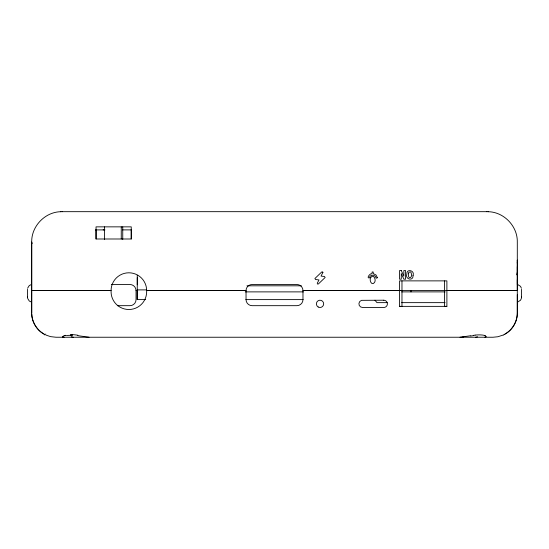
<?xml version="1.0" encoding="UTF-8"?>
<svg xmlns="http://www.w3.org/2000/svg" width="549" height="549" viewBox="0 0 549 549"><rect width="100%" height="100%" fill="white"/><g stroke="black" fill="none" stroke-linecap="round" stroke-linejoin="round"><path stroke-width="0.82" d="M44.538 334.375C36.756 330.299 31.622 321.741 31.705 312.957L31.705 242.027C31.334 226.291 44.991 212.01 60.733 211.715M96.041 238.993L96.041 226.854L131.252 226.854L131.252 238.993L96.041 238.993L96.041 229.887M104.543 239.494L104.543 226.854M121.254 238.993L121.254 226.854M122.75 239.494L122.75 226.854M131.252 238.993L131.252 229.887M145.609 299.61L137.257 299.603L137.271 275.221M31.705 290.503L111.076 290.503L111.076 291.711A17.794 17.794 0 0 0 128.871 309.506A17.794 17.794 0 0 0 146.665 291.711L146.665 290.503L246.034 290.503L246.041 299.603A6.073 6.073 0 0 0 252.108 305.676L296.906 305.676A6.073 6.073 0 0 0 302.979 299.61L302.973 290.476L401.971 290.496L401.971 306.369L399.542 306.363L399.548 290.496M411.002 291.883L411.002 290.366M444.464 290.503L444.464 306.369L446.886 306.369L446.893 290.496L517.302 290.538M517.302 279.661L517.302 312.957C517.384 321.741 512.251 330.299 504.469 334.375M517.302 274.788L517.302 266.636M517.302 263.246L517.302 260.123M521.55 289.364L521.55 297.187M137.277 277.65L137.264 284.78M521.55 296.762L521.426 297.441L521.55 296.954M516.801 274.857L517.302 272.373M27.574 288.252L29.282 285.535L31.231 284.602M521.426 298.299L520.493 300.255L517.776 301.957M505.142 333.998C512.56 329.805 517.371 321.481 517.302 312.957L517.302 294.751M502.98 335.103L497.861 336.75L493.023 337.237L55.984 337.237L50.645 336.647L46.027 335.103M477.555 336.812L475.743 337.237M470.452 335.755L460 337.237M473.547 335.336L475.077 335.178M70.416 334.986L72.557 335.075M484.891 337.237L486.325 336.674L485.021 335.734M65.674 335.302L65.214 335.391M60.575 211.715L62.215 211.674M63.162 337.127L62.682 337.065L64.123 337.237M62.051 211.674L486.949 211.674M488.274 211.715C504.009 212.01 517.673 226.291 517.302 242.027L517.302 290.586L302.973 290.586A6.073 6.073 0 0 0 296.899 284.512L252.101 284.512A6.073 6.073 0 0 0 246.034 290.586L146.658 290.586A17.794 17.794 0 0 0 128.871 272.791A17.794 17.794 0 0 0 111.076 290.586L31.705 290.586M103.143 229.901L104.523 229.901M95.471 229.901L104.955 229.901M122.448 229.887L131.582 229.887M111.378 284.512L129.976 284.512A6.073 6.073 0 0 1 136.042 290.586L137.724 290.586M246.988 285.809L301.38 285.809M245.279 291.883L303.453 291.883M401.683 291.883L445.198 291.883M245.842 299.61L303.172 299.61M387.196 302.643L376.985 302.643L374.96 300.214M401.662 302.643L445.061 302.643M117.301 305.676L129.976 305.676A6.073 6.073 0 0 0 136.049 299.603L136.049 290.503L137.257 290.503L137.257 299.603M399.542 306.363L446.886 306.369M462.855 336.928L463.342 336.928M137.264 289.893L146.446 289.899M486.791 211.674L488.432 211.715M89.007 337.237L77.786 335.645M73.264 337.237L71.26 336.75M517.776 284.588L520.493 286.303L521.426 288.252M31.231 301.957L29.275 301.024L27.574 298.306M64.048 335.707L62.771 336.448L62.984 337.059M43.865 333.998C36.81 330.004 32.082 322.277 31.732 314.172M27.45 296.961L27.574 297.441L27.45 296.769M32.11 243.646L31.705 242.027L31.705 312.957M517.302 260.267L517.302 260.7M517.295 261.715L517.302 284.677M446.886 290.586L446.886 280.875L399.542 280.875L399.542 290.586M444.464 280.875L444.464 290.586M401.971 280.875L401.971 290.586M27.45 289.337L27.45 297.222M64.315 335.755A14.555 2.869 4.3 0 1 65.537 335.46M66.395 335.549A14.631 3.411 7.6 0 1 70.965 335.336M70.361 334.952A14.638 3.788 9.3 0 1 72.523 335.034M71.96 334.602A14.603 3.5 8.8 0 1 77.869 335.233M44.86 335.014A14.494 2.175 5.3 0 1 45.807 334.115M470.603 336.022A14.555 2.182 -8.1 0 1 473.348 335.645M475.159 335.075A14.617 3.52 -8.8 0 1 485.213 335.686M504.112 334.368A14.446 2.175 -5.3 0 1 503.289 335.089M413.054 275.529C413.534 281.431 404.757 279.407 406.83 274.095C406.39 268.344 415.092 270.328 413.054 275.529M377.293 277.547L376.923 278.192L376.147 278.041C375.509 274.157 369.82 274.15 369.182 278.041C366.279 278.288 369.944 273.066 371.975 273.677L372.181 271.961L373.155 271.961L373.354 273.677L375.969 274.932L377.293 277.547M408.662 273.079C407.042 280.244 413.514 278.336 410.975 272.428A1.091 1.091 0 0 0 410.261 271.92L409.101 272.18L408.662 273.079M370.747 277.437C368.901 280.12 371.735 286.303 374.576 282.467C376.415 279.791 373.581 273.56 370.747 277.437M322.908 272.386L321.055 276.092L324.459 276.49L325.145 277.478L318.379 283.977L317.514 284.08L317.26 283.243L318.983 279.942L315.593 279.51L314.906 278.521L321.728 271.954L322.592 271.858L322.908 272.386M383.765 300.214L361.578 300.337A3.644 3.644 0 0 0 362.518 307.495L383.765 307.495A3.644 3.644 0 0 0 387.402 303.858A3.644 3.644 0 0 0 383.765 300.214M401.285 270.554L399.542 270.554L399.542 279.187L401.278 279.187L401.278 273.519L403.838 279.187L405.581 279.187L405.581 270.554L403.838 270.554L403.838 276.216L401.285 270.554M318.207 307.008A3.644 3.644 0 0 0 323.67 303.858A3.644 3.644 0 0 0 318.207 300.701A3.644 3.644 0 0 0 318.207 307.008"/></g></svg>
